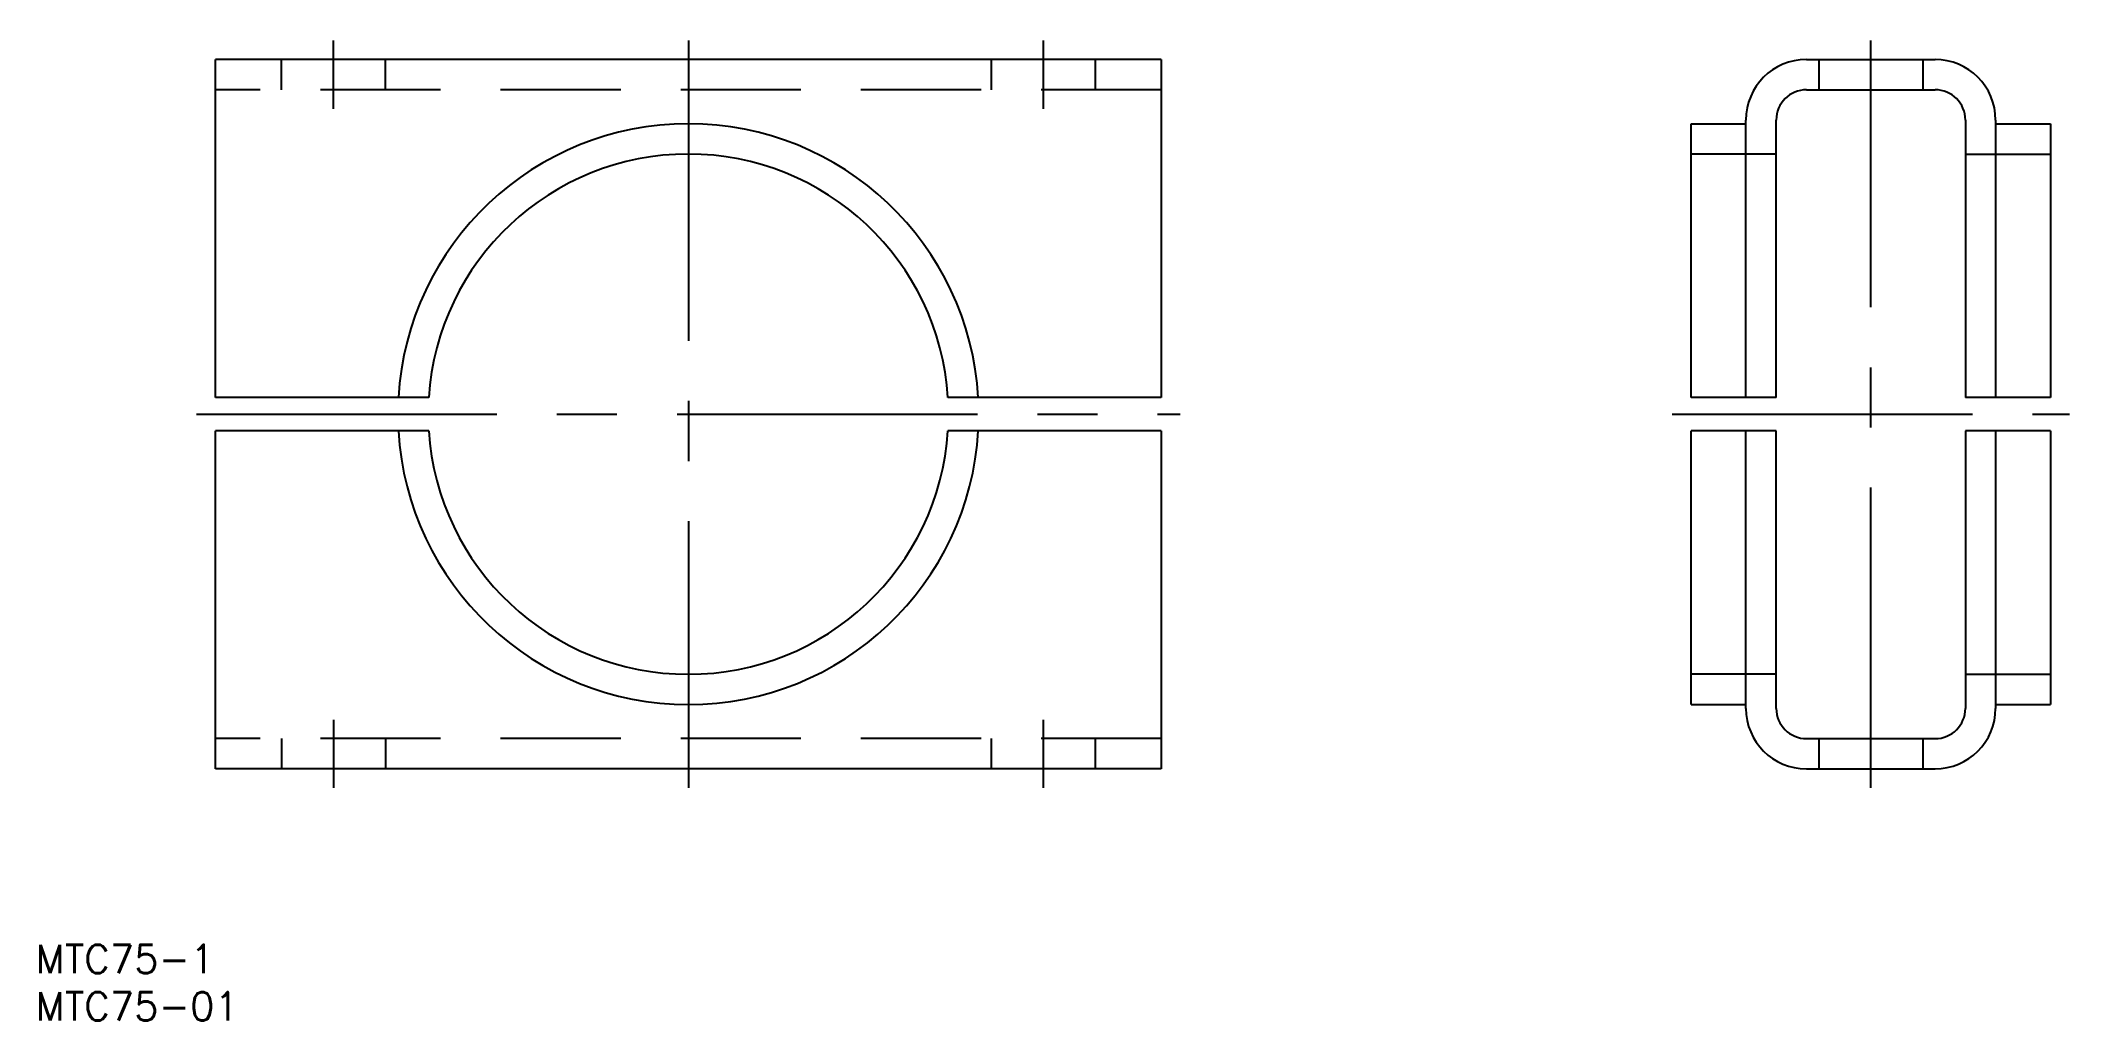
# Model space of a CAD drawing. Extents: x -68 to 146, y -64 to 40.
import ezdxf

# ---------------------------------------------------------------- set-up
doc = ezdxf.new("R2010")
doc.units = 0
doc.linetypes.add('CENTER', pattern=[50.8, 31.75, -6.35, 6.35, -6.35])
doc.linetypes.add('DASHED', pattern=[19.05, 12.7, -6.35])
doc.layers.get('0').update_dxf_attribs({"linetype": 'CONTINUOUS'})
doc.layers.add('CENTER', color=1, linetype='CENTER')
doc.styles.get("Standard").update_dxf_attribs({"font": 'txt.shx', "height": 3, "bigfont": 'bigfont.shx'})

msp = doc.modelspace()

# ---------------------------------------------------------------- linework, layer by layer
at = {"color": 7, "linetype": 'CONTINUOUS'}
for p, q in [((50, 37.5), (-50, 37.5)), ((-50, 1.75), (-50, 37.5)), ((50, 37.5), (50, 1.75)), ((118.2, 37.5), (131.8, 37.5)), ((118.2, 34.3), (131.8, 34.3)), ((106, 1.75), (106, 30.7)), ((106, 30.7), (111.8, 30.7)), ((111.8, 1.75), (111.8, 31.1)), ((115, 1.75), (115, 31.1)), ((135, 31.1), (135, 1.75)), ((138.2, 31.1), (138.2, 1.75)), ((138.2, 30.7), (144, 30.7)), ((144, 30.7), (144, 1.75)), ((-27.44, 1.75), (-50, 1.75)), ((50, 1.75), (27.44, 1.75)), ((115, 1.75), (106, 1.75)), ((144, 1.75), (135, 1.75)), ((-50, -37.5), (-50, -1.75)), ((-27.44, -1.75), (-50, -1.75)), ((50, -1.75), (27.44, -1.75)), ((50, -1.75), (50, -37.5)), ((115, -1.75), (106, -1.75)), ((106, -30.7), (106, -1.75)), ((111.8, -31.1), (111.8, -1.75)), ((115, -31.1), (115, -1.75)), ((135, -1.75), (135, -31.1)), ((144, -1.75), (135, -1.75)), ((138.2, -1.75), (138.2, -31.1)), ((144, -1.75), (144, -30.7)), ((106, -30.7), (111.8, -30.7)), ((138.2, -30.7), (144, -30.7)), ((118.2, -34.3), (131.8, -34.3)), ((50, -37.5), (-50, -37.5)), ((118.2, -37.5), (131.8, -37.5))]:
    msp.add_line(p, q, dxfattribs=at)
at = {"color": 3, "linetype": 'DASHED'}
for p, q in [((-43, 34.3), (-43, 37.5)), ((-32, 34.3), (-32, 37.5)), ((32, 37.5), (32, 34.3)), ((43, 37.5), (43, 34.3)), ((119.5, 37.5), (119.5, 34.3)), ((130.5, 37.5), (130.5, 34.3)), ((50, 34.3), (-50, 34.3)), ((115, 27.5), (106, 27.5)), ((135, 27.5), (144, 27.5)), ((115, -27.5), (106, -27.5)), ((135, -27.5), (144, -27.5)), ((50, -34.3), (-50, -34.3)), ((-43, -34.3), (-43, -37.5)), ((-32, -34.3), (-32, -37.5)), ((32, -34.3), (32, -37.5)), ((43, -34.3), (43, -37.5)), ((119.5, -34.3), (119.5, -37.5)), ((130.5, -34.3), (130.5, -37.5))]:
    msp.add_line(p, q, dxfattribs=at)
at = {"color": 7, "linetype": 'CONTINUOUS'}
for centre, radius, start, end in [((118.2, 31.1), 6.4, 90, 180), ((131.8, 31.1), 6.4, 360, 90), ((118.2, 31.1), 3.2, 90, 180), ((131.8, 31.1), 3.2, 360, 90), ((0, 0), 30.7, 3.2678, 176.7322), ((0, 0), 27.5, 3.6486, 176.3514), ((0, 0), 30.7, 183.2678, 356.7322), ((0, 0), 27.5, 183.6486, 356.3514), ((118.2, -31.1), 6.4, 180, 270), ((118.2, -31.1), 3.2, 180, 270), ((131.8, -31.1), 3.2, 270, 0), ((131.8, -31.1), 6.4, 270, 0)]:
    msp.add_arc(centre, radius, start, end, dxfattribs=at)
at = {"layer": 'CENTER', "color": 1, "linetype": 'CENTER'}
for p, q in [((-37.5, 32.3), (-37.5, 39.5)), ((0, 39.5), (0, -39.5)), ((37.5, 39.5), (37.5, 32.3)), ((125, -39.5), (125, 39.5)), ((-52, 0), (52, 0)), ((104, 0), (146, 0)), ((-37.5, -32.3), (-37.5, -39.5)), ((37.5, -32.3), (37.5, -39.5))]:
    msp.add_line(p, q, dxfattribs=at)

# ---------------------------------------------------------------- texts
at = {"color": 7, "linetype": 'CONTINUOUS'}
for s, p in [('MTC75-1', (-69, -59.09)), ('MTC75-01', (-69, -64.09))]:
    msp.add_text(s, height=3, dxfattribs=at).set_placement(p)

doc.saveas('drawing.dxf')
